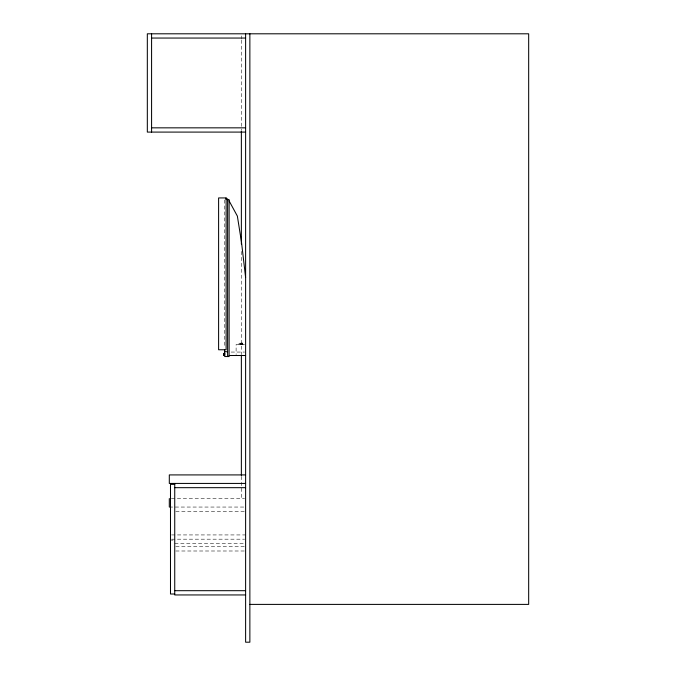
<?xml version="1.0" encoding="UTF-8"?>
<svg xmlns="http://www.w3.org/2000/svg" width="676" height="676" viewBox="0 0 676 676"><rect width="100%" height="100%" fill="white"/><g stroke="black" fill="none" stroke-linecap="round" stroke-linejoin="round"><path stroke-width="0.51" stroke-dasharray="3.38 2.54" d="M244.56 344.473L236.11 344.473L236.11 354.511M231.175 352.061L244.585 352.061M171.391 498.55L244.568 498.55M169.304 507.051L244.577 507.051M175.777 511.31L244.577 511.31M171.527 534.936L245.616 534.936M171.527 539.186L244.577 539.186M171.332 540.132L173.039 540.132M174.738 543.436L245.616 543.436M175.777 546.749L245.616 546.749M175.777 550.999L244.577 550.999M243.115 344.473L238.577 344.473M242.743 344.811L242.743 343.087L238.991 343.087L238.991 344.811M242.101 343.087L242.101 344.473M241.366 35.913L241.366 39.081M241.366 40.137L241.366 129.919M241.366 251.387L241.366 353.844M241.366 476.369L241.366 498.55M240.977 343.087L240.977 344.473M240.867 343.087L240.867 344.811M240.546 343.087L240.546 344.473M239.422 343.087L239.422 344.473M224.609 199.944L224.609 347.658"/><path stroke-width="1.01" d="M151.585 38.05L245.616 38.05M151.585 127.84L245.616 127.84M245.616 132.09L147.326 132.09L147.326 33.8L528.674 33.8L528.674 604.395L249.866 604.395M225.615 198.888L227.618 198.888L227.618 356.548M227.618 199.657L229.113 199.657L229.113 356.548L224.694 356.548L224.609 349.762M224.609 351.714L227.618 351.714M223.629 353.48L224.694 353.48M223.629 353.632L224.694 353.632M223.629 353.776L224.694 353.776M223.629 353.894L224.694 353.835M223.629 354.351L224.694 354.351M223.629 354.647L224.694 354.647M223.629 354.917L224.694 354.917M223.629 354.976L224.694 355.052M223.629 355.356L224.694 355.356M229.113 355.508L245.616 355.508M245.616 474.915L169.304 474.915L169.304 483.425L245.616 483.425M174.738 484.371L170.487 484.371L170.487 594.001L174.738 594.001M174.738 487.675L245.616 487.675M174.738 590.689L245.616 590.689M245.616 594.948L174.738 594.948L174.738 483.425M229.113 200.916L237.369 216.1L241.493 242.152L245.616 277.523M249.866 33.8L249.866 642.2L245.616 642.2L245.616 33.8M241.366 130.975L241.366 243.994M241.366 354.9L241.366 475.312M223.629 353.404L223.629 355.424M169.304 498.55L169.304 507.051M151.585 33.8L151.585 132.09M226.114 197.933L218.61 197.933L218.61 349.762L226.114 349.762L226.114 197.933"/></g></svg>
